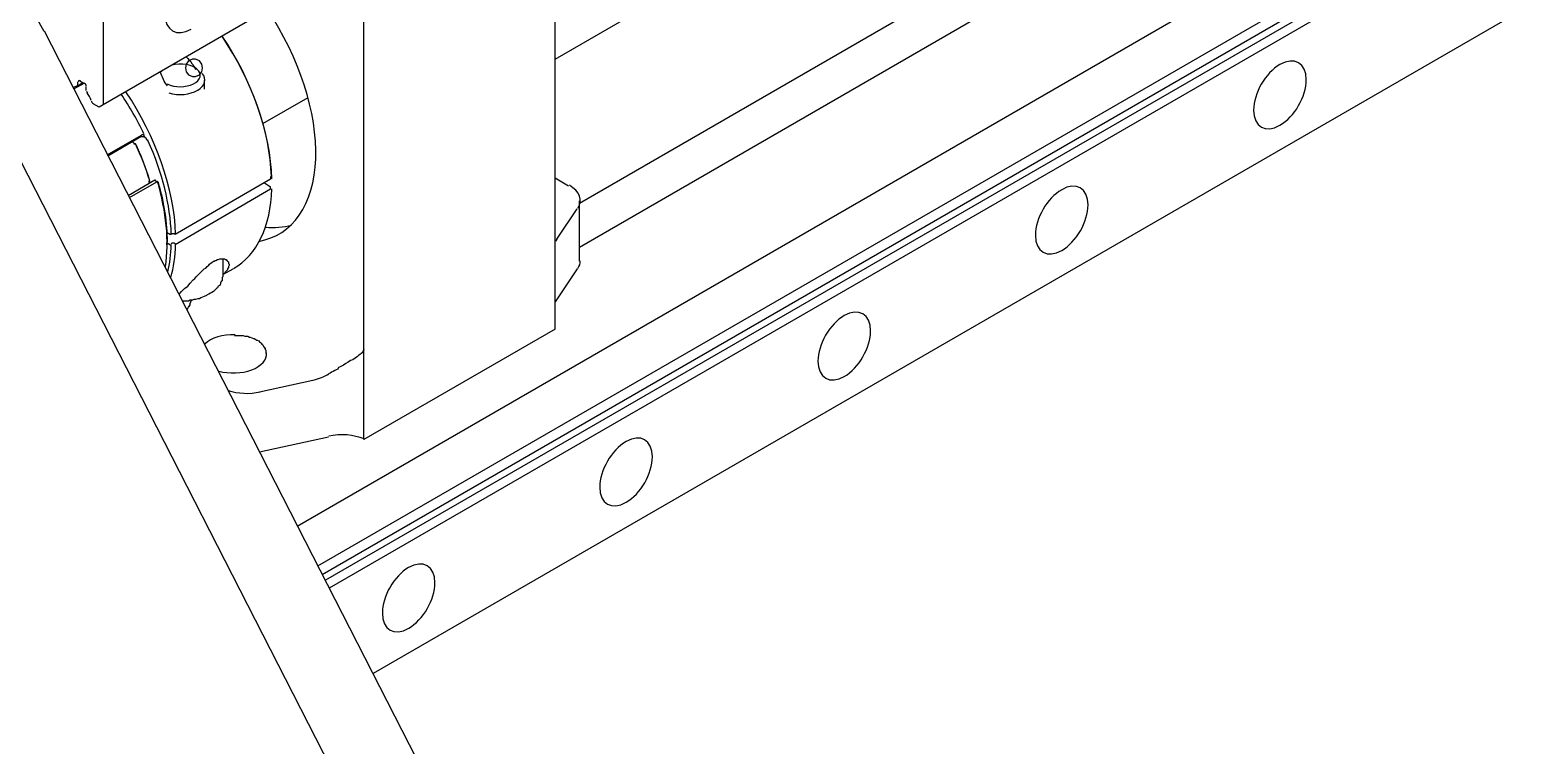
# Model space of a CAD drawing. Extents: x 23 to 317, y -101 to 289.
# Drawn here: x 110.6 to 139.47, y 94.14 to 107.87 of the extents above; entities that cross this region are included whole.
import ezdxf

# ---------------------------------------------------------------- set-up
doc = ezdxf.new("R2010")
doc.units = 0
doc.layers.get('0').update_dxf_attribs({"linetype": 'CONTINUOUS'})

msp = doc.modelspace()

# ---------------------------------------------------------------- linework, layer by layer
at = {"color": 7}
for points in [[(157.13057, 134.61481), (111.998444, 108.559149), (111.998444, 106.442877)], [(157.13057, 132.498538), (111.998444, 106.442877)], [(120.673659, 107.313401), (157.13057, 128.356048)], [(121.138938, 104.551741), (157.13057, 125.339235)], [(121.138938, 103.711236), (157.13057, 124.498729)], [(156.740336, 122.03725), (115.720682, 98.353015)], [(157.055525, 121.226763), (116.110916, 97.587555)], [(157.13057, 121.061664), (116.20097, 97.422456)], [(157.13057, 120.911573), (116.261006, 97.317393)], [(157.13057, 120.716456), (116.336051, 97.167302)], [(157.13057, 118.600184), (117.176557, 95.531319)], [(120.673659, 102.135288), (120.673659, 103.876335), (120.673659, 110.360232), (120.673659, 111.440881)], [(116.996448, 100.019016), (116.996448, 101.745054), (116.996448, 108.228951)], [(128.31325, 73.75323), (110.872768, 107.853725)], [(113.589401, 107.358428), (113.619419, 107.32841), (113.649437, 107.298392), (113.679455, 107.268374), (113.694464, 107.238355), (113.724482, 107.208337), (113.739491, 107.178319), (113.7545, 107.148301), (113.769509, 107.118283)], [(126.977447, 72.972761), (109.536965, 107.073256)], [(111.623219, 106.848121), (111.428102, 106.743058)], [(111.60821, 106.86313), (111.488138, 106.788085)], [(111.503147, 106.878139), (111.503147, 106.803094)], [(111.623219, 106.848121), (111.548174, 106.893148)], [(113.229184, 106.803094), (113.214175, 106.833112), (113.184157, 106.86313), (113.169148, 106.893148), (113.154139, 106.923166), (113.13913, 106.968193), (113.124121, 106.998211), (113.109112, 107.028229), (113.094103, 107.073256)], [(113.934608, 106.908157), (113.934608, 106.743058)], [(111.668246, 106.71304), (111.668246, 106.788085)], [(115.060285, 106.082661), (115.930808, 106.577959)], [(111.998444, 106.442877), (111.923399, 106.39785), (111.803327, 106.457886)], [(112.07349, 105.4823), (112.733886, 105.857526), (112.748895, 105.872535), (112.763905, 105.872535), (112.778914, 105.872535)], [(112.793923, 105.827508), (112.763905, 105.827508), (112.748895, 105.827508), (112.733886, 105.827508), (112.718877, 105.827508), (112.088499, 105.452282)], [(112.598805, 105.677417), (112.598805, 105.692426), (112.583796, 105.707435), (112.568787, 105.722444)], [(112.613814, 105.692426), (112.583796, 105.707435)], [(112.778914, 105.872535), (112.778914, 105.857526), (112.778914, 105.842517), (112.778914, 105.827508), (112.793923, 105.827508), (112.793923, 105.812498), (112.808932, 105.812498), (112.823941, 105.797489), (112.823941, 105.78248), (112.83895, 105.767471), (112.853959, 105.752462)], [(112.478733, 104.701831), (112.98904, 105.002011), (113.019058, 104.956984)], [(113.019058, 104.956984), (112.493742, 104.656804)], [(112.868968, 104.971993), (112.883977, 104.971993), (112.883977, 104.956984), (112.883977, 105.002011)], [(112.883977, 104.956984), (112.883977, 104.941975), (112.868968, 104.926966)], [(115.210375, 105.01702), (113.379274, 103.95138)], [(115.090303, 104.941975), (115.210375, 104.86693)], [(115.210375, 105.062047), (115.210375, 105.01702)], [(115.210375, 104.821903), (115.210375, 104.86693)], [(120.928812, 104.881939), (120.673659, 105.032029)], [(115.210375, 104.821903), (113.379274, 103.756263)], [(121.138938, 103.441073), (121.138938, 104.596768)], [(120.703677, 103.861326), (121.093911, 104.446678)], [(113.214175, 103.996407), (113.28922, 103.95138)], [(113.214175, 103.80129), (113.214175, 103.756263)], [(113.214175, 103.80129), (113.28922, 103.756263)], [(113.454319, 102.810694), (113.499347, 102.855721), (113.559383, 102.915757), (113.619419, 102.960785), (113.664446, 103.020821), (113.724482, 103.080857), (113.7545, 103.110875), (113.784518, 103.140893), (113.814536, 103.170911), (113.844554, 103.200929), (113.874572, 103.230947), (113.90459, 103.260965), (113.934608, 103.290983), (113.964626, 103.305992), (113.994644, 103.33601), (114.024662, 103.366028), (114.039671, 103.381037), (114.069689, 103.411055), (114.099707, 103.426064), (114.114716, 103.441073), (114.129725, 103.441073), (114.144734, 103.456082), (114.159743, 103.456082), (114.189761, 103.471091), (114.204771, 103.471091), (114.234789, 103.4861), (114.249798, 103.4861), (114.264807, 103.4861), (114.279816, 103.4861), (114.294825, 103.4861), (114.309834, 103.4861), (114.324843, 103.4861), (114.339852, 103.471091), (114.354861, 103.471091), (114.36987, 103.456082), (114.384879, 103.441073), (114.399888, 103.426064), (114.399888, 103.396046), (114.414897, 103.381037), (114.414897, 103.366028), (114.399888, 103.33601), (114.399888, 103.321001), (114.384879, 103.290983), (114.384879, 103.275974), (114.354861, 103.245956), (114.339852, 103.230947), (114.324843, 103.200929), (114.294825, 103.18592)], [(114.294825, 103.4861), (114.294825, 103.170911)], [(114.294825, 103.170911), (114.294825, 103.140893), (114.279816, 103.125884), (114.279816, 103.095866), (114.279816, 103.065848), (114.264807, 103.050839), (114.249798, 103.020821), (114.249798, 103.005812), (114.234789, 102.975794), (114.204771, 102.960785), (114.189761, 102.930766), (114.174752, 102.915757), (114.159743, 102.900748), (114.129725, 102.87073), (114.114716, 102.855721), (114.084698, 102.840712), (114.05468, 102.825703), (114.024662, 102.810694), (113.994644, 102.795685), (113.979635, 102.780676), (113.934608, 102.765667), (113.90459, 102.750658), (113.874572, 102.735649), (113.844554, 102.72064), (113.814536, 102.72064), (113.769509, 102.705631), (113.739491, 102.705631), (113.709473, 102.690622), (113.664446, 102.690622), (113.634428, 102.675613), (113.589401, 102.675613), (113.559383, 102.675613), (113.514356, 102.675613)], [(114.294825, 103.18592), (114.489942, 103.290983)], [(121.093911, 103.290983), (120.673659, 102.660604)], [(113.619419, 102.540532), (113.60441, 102.510514)], [(113.649437, 102.57055), (113.664446, 102.600568), (113.664446, 102.630586), (113.679455, 102.660604), (113.694464, 102.690622)], [(114.51996, 102.015216), (114.549978, 102.015216), (114.579996, 102.015216), (114.610014, 102.015216), (114.640032, 102.015216), (114.67005, 102.015216), (114.685059, 102.015216), (114.715077, 102.000207), (114.745095, 102.000207), (114.775113, 102.000207), (114.805131, 101.985198), (114.82014, 101.985198), (114.850158, 101.970189), (114.880176, 101.95518), (114.895185, 101.95518), (114.925204, 101.940171), (114.940213, 101.925162), (114.955222, 101.925162), (114.98524, 101.910153), (115.000249, 101.895144), (115.015258, 101.880135), (115.030267, 101.865126), (115.045276, 101.850117), (115.060285, 101.835108), (115.075294, 101.80509), (115.090303, 101.790081), (115.090303, 101.775072), (115.105312, 101.760063), (115.105312, 101.745054), (115.120321, 101.730045), (115.120321, 101.700027), (115.120321, 101.685018), (115.120321, 101.670009)], [(120.673659, 102.135288), (116.996448, 100.019016)], [(116.996448, 101.745054), (116.996448, 101.730045), (116.981439, 101.715036), (116.981439, 101.700027), (116.96643, 101.685018), (116.951421, 101.670009), (116.936412, 101.655), (116.906394, 101.639991), (116.876376, 101.609973), (116.831349, 101.579955), (116.786322, 101.549937), (116.741295, 101.534928), (116.696268, 101.504909), (116.651241, 101.474891), (116.606214, 101.444873), (116.546178, 101.414855), (116.51616, 101.399846), (116.501151, 101.369828), (116.471133, 101.354819), (116.441115, 101.33981), (116.411097, 101.324801), (116.381079, 101.309792), (116.35106, 101.294783), (116.321042, 101.279774)], [(115.000249, 100.934567), (116.020862, 101.159702)], [(116.321042, 100.064043), (115.000249, 99.778872)]]:
    msp.add_lwpolyline(points, dxfattribs=at)
msp.add_lwpolyline([(113.90459, 107.148301), (113.889581, 107.223346), (113.844554, 107.283383), (113.769509, 107.313401), (113.709473, 107.313401), (113.634428, 107.283383), (113.589401, 107.223346), (113.574392, 107.148301), (113.589401, 107.073256), (113.634428, 107.01322), (113.709473, 106.983202), (113.769509, 106.983202), (113.844554, 107.01322), (113.889581, 107.073256), (113.90459, 107.148301), (113.90459, 107.148301)], close=True, dxfattribs=at)
for points in [[(110.864362, 107.849071), (110.546639, 108.469398), (110.078482, 108.992802), (109.585584, 109.278756)], [(113.182156, 108.185934), (113.182552, 107.864226), (113.408881, 107.733565), (113.687676, 107.894095)], [(116.075812, 105.404795), (116.109397, 106.28544), (115.765237, 107.349101), (115.151349, 108.261944)], [(115.234493, 105.023374), (115.209716, 105.891829), (114.8597, 106.891995), (114.278033, 107.756452)], [(115.224974, 105.064607), (115.200965, 105.920522), (114.855737, 106.905807), (114.281883, 107.7562)], [(113.797867, 107.124203), (113.694215, 107.215008), (113.488945, 107.248687), (113.316153, 107.203238)], [(134.5788, 107.212995), (134.300005, 107.052465), (134.074318, 106.661533), (134.074713, 106.339825)], [(135.084319, 106.921155), (135.083924, 107.242864), (134.857595, 107.373525), (134.5788, 107.212995)], [(111.560085, 106.90106), (111.538541, 106.910862), (111.518824, 106.901031), (111.514671, 106.878417)], [(111.672499, 106.795725), (111.672898, 106.820048), (111.656674, 106.846231), (111.63513, 106.856033)], [(113.129464, 107.097082), (113.122003, 107.087914), (113.115678, 107.07846), (113.110526, 107.068793)], [(113.728678, 106.84184), (113.872036, 106.913076), (113.901519, 107.033397), (113.797867, 107.124203)], [(113.811142, 106.719321), (113.956928, 106.804942), (113.991432, 106.936173), (113.896411, 107.043632)], [(134.580233, 106.047985), (134.859028, 106.208515), (135.084715, 106.599447), (135.084319, 106.921155)], [(111.485152, 106.792944), (111.46455, 106.790899), (111.44643, 106.783088), (111.431709, 106.769905)], [(111.482987, 106.791887), (111.495244, 106.7941), (111.504048, 106.803758), (111.506632, 106.817825)], [(111.679002, 106.705399), (111.678761, 106.690728), (111.684648, 106.674725), (111.69491, 106.66215)], [(111.7652, 106.520263), (111.749502, 106.572809), (111.722519, 106.625355), (111.688018, 106.670564)], [(112.78004, 105.880888), (112.652965, 106.145249), (112.505773, 106.402195), (112.341869, 106.645784)], [(113.388383, 103.957733), (113.363606, 104.826188), (113.013591, 105.826355), (112.431923, 106.690811)], [(113.227317, 106.840692), (113.371679, 106.770115), (113.585321, 106.770605), (113.728678, 106.84184)], [(113.258937, 106.669243), (113.441908, 106.613437), (113.665355, 106.633701), (113.811142, 106.719321)], [(111.770714, 106.51068), (111.775579, 106.490182), (111.790293, 106.471764), (111.807646, 106.464448)], [(134.074713, 106.339825), (134.075109, 106.018116), (134.301438, 105.887455), (134.580233, 106.047985)], [(112.575021, 105.718206), (112.57263, 105.719396), (112.57024, 105.72058), (112.56785, 105.721757)], [(112.887408, 105.003248), (112.814889, 105.236074), (112.724426, 105.469452), (112.617643, 105.699192)], [(112.892508, 104.983353), (112.818633, 105.220122), (112.726536, 105.457471), (112.617871, 105.691137)], [(113.303819, 103.953939), (113.288016, 104.517323), (113.132606, 105.143644), (112.856614, 105.756238)], [(114.981981, 103.820829), (115.635016, 103.93447), (116.042228, 104.52415), (116.075812, 105.404795)], [(112.87119, 104.937208), (112.872537, 104.938715), (112.87388, 104.940229), (112.875218, 104.941749)], [(113.194343, 103.338081), (113.265348, 103.81949), (113.211199, 104.385678), (113.037763, 104.975307)], [(113.056374, 104.951521), (113.051004, 104.957378), (113.045519, 104.963355), (113.039919, 104.969451)], [(113.230111, 103.811362), (113.230428, 104.167602), (113.172888, 104.554024), (113.060471, 104.950614)], [(114.501092, 103.301212), (114.951182, 103.561052), (115.213354, 104.10755), (115.234513, 104.830029)], [(121.106422, 104.456096), (121.207569, 104.608339), (121.144361, 104.780788), (120.945135, 104.896129)], [(130.896803, 104.519712), (130.896407, 104.841421), (130.670078, 104.972082), (130.391283, 104.811552)], [(130.391283, 104.811552), (130.112488, 104.651022), (129.886801, 104.26009), (129.887197, 103.938381)], [(130.392716, 103.646542), (130.671511, 103.807072), (130.897198, 104.198004), (130.896803, 104.519712)], [(113.378889, 103.955396), (113.358369, 103.970051), (113.325108, 103.970053), (113.304598, 103.955401)], [(115.110129, 104.092925), (115.288864, 104.076334), (115.457864, 104.089897), (115.613493, 104.13332)], [(113.237513, 103.2353), (113.275742, 103.398041), (113.297897, 103.573974), (113.303647, 103.760478)], [(113.295861, 103.128767), (113.350616, 103.32169), (113.381688, 103.535109), (113.388403, 103.764389)], [(113.378889, 103.775288), (113.358369, 103.789943), (113.325108, 103.789945), (113.304598, 103.775293)], [(120.683555, 103.82677), (120.692731, 103.838627), (120.701947, 103.851501), (120.711169, 103.865344)], [(129.887197, 103.938381), (129.887592, 103.616673), (130.113921, 103.486012), (130.392716, 103.646542)], [(121.106422, 103.300401), (121.137837, 103.347686), (121.153947, 103.397915), (121.153947, 103.448578)], [(113.626911, 102.54455), (113.633264, 102.554087), (113.639616, 102.564077), (113.645954, 102.574501)], [(126.724295, 102.10326), (126.723899, 102.424968), (126.49757, 102.555629), (126.218775, 102.395099)], [(126.218775, 102.395099), (125.93998, 102.234569), (125.714293, 101.843638), (125.714689, 101.521929)], [(114.528563, 102.029787), (114.293124, 102.036416), (114.070535, 101.967655), (113.949719, 101.850976)], [(126.220208, 101.23009), (126.499003, 101.39062), (126.72469, 101.781551), (126.724295, 102.10326)], [(114.847476, 101.355091), (115.036385, 101.426572), (115.145593, 101.550333), (115.13457, 101.680442)], [(125.714689, 101.521929), (125.715084, 101.20022), (125.941413, 101.069559), (126.220208, 101.23009)], [(114.215464, 101.332664), (114.418155, 101.275079), (114.658567, 101.28361), (114.847476, 101.355091)], [(116.030386, 101.160006), (116.134126, 101.182813), (116.236572, 101.223412), (116.330679, 101.279011)], [(114.397338, 100.959447), (114.58355, 100.897484), (114.808085, 100.887422), (115.008544, 100.93206)], [(117.003435, 100.029954), (116.807913, 100.112402), (116.55352, 100.13183), (116.327759, 100.081556)], [(122.031258, 99.978647), (121.752463, 99.818117), (121.526776, 99.427185), (121.527172, 99.105477)], [(122.536778, 99.686807), (122.536382, 100.008516), (122.310053, 100.139177), (122.031258, 99.978647)], [(115.007393, 99.776114), (115.007776, 99.776199), (115.008159, 99.776284), (115.008541, 99.776369)], [(122.032692, 98.813637), (122.311486, 98.974167), (122.537174, 99.365099), (122.536778, 99.686807)], [(121.527172, 99.105477), (121.527568, 98.783768), (121.753897, 98.653107), (122.032692, 98.813637)], [(118.36427, 97.270355), (118.363874, 97.592064), (118.137545, 97.722725), (117.85875, 97.562195)], [(117.85875, 97.562195), (117.579956, 97.401664), (117.354268, 97.010733), (117.354664, 96.689024)], [(117.860184, 96.397185), (118.138979, 96.557715), (118.364666, 96.948647), (118.36427, 97.270355)], [(117.354664, 96.689024), (117.35506, 96.367316), (117.581389, 96.236655), (117.860184, 96.397185)]]:
    msp.add_open_spline(points, degree=3, dxfattribs=at)

doc.saveas('drawing.dxf')
